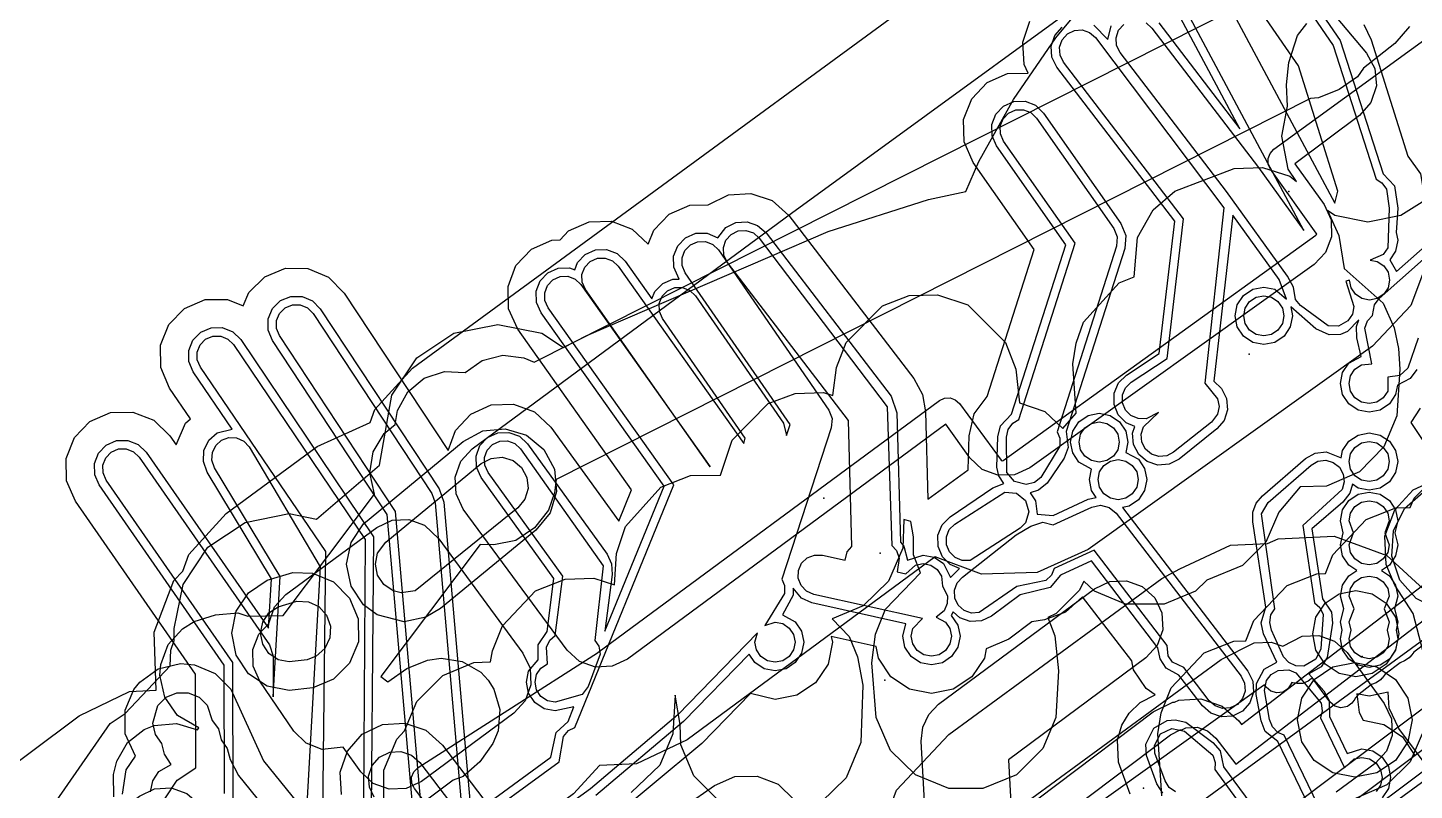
# Model space of a CAD drawing. Header units: metres. Extents: x 8738 to 9560, y -8972 to -7699.
# Drawn here: x 8953.24 to 9001.57, y -8124.19 to -8097.61 of the extents above; entities that cross this region are included whole.
import ezdxf

# ---------------------------------------------------------------- set-up
doc = ezdxf.new("R2010")
doc.units = ezdxf.units.M
for name, color, linetype in [('AI_GREENING_EXCLUSIONS', 1, 'Continuous'), ('AI_GREENING_LAWN', 82, 'Continuous'), ('AI_GREENING_REJECTED', 6, 'Continuous')]:
    doc.layers.add(name, color=color, linetype=linetype)

msp = doc.modelspace()

# ---------------------------------------------------------------- linework, layer by layer
at = {"layer": 'AI_GREENING_EXCLUSIONS'}
for points in [[(9045.859, -8091.153), (9020.617, -8110.161), (9019.849, -8110.898), (9019.503, -8111.013), (9017.236, -8112.693), (9017.027, -8112.99), (9016.1, -8113.511), (8989.922, -8132.624), (8989.217, -8133.256), (8988.937, -8133.343), (8987.764, -8134.2), (8986.64, -8135.064), (8986.478, -8135.307), (8985.673, -8135.807), (8960.434, -8155.213), (8959.695, -8155.928), (8959.35, -8156.046), (8957.123, -8157.756), (8956.926, -8158.05), (8956.066, -8158.568), (8929.562, -8178.912), (8904.278, -8205.333)], [(9045.859, -8091.153), (9020.617, -8110.161), (9019.849, -8110.898), (9019.503, -8111.013), (9017.236, -8112.693), (9017.027, -8112.99), (9016.1, -8113.511), (8989.922, -8132.624), (8989.217, -8133.256), (8988.937, -8133.343), (8987.764, -8134.2), (8986.64, -8135.064), (8986.478, -8135.307), (8985.673, -8135.807), (8960.434, -8155.213), (8959.695, -8155.928), (8959.35, -8156.046), (8957.123, -8157.756), (8956.926, -8158.05), (8956.066, -8158.568), (8929.562, -8178.912), (8904.278, -8205.333)], [(8913.236, -8148.266), (8915.046, -8148.994), (8916.525, -8150.485), (8916.745, -8150.238), (8955.035, -8121.592), (8956.784, -8120.753), (8957.721, -8120.699), (8957.641, -8118.676), (8958.333, -8116.882), (8958.642, -8116.554), (8958.854, -8115.975), (8960.159, -8114.547), (8963.329, -8112.209), (8965.177, -8111.375), (8965.343, -8110.916), (8966.656, -8109.474), (8992.014, -8090.893)], [(8996.107, -8093.969), (8999.911, -8098.497), (9000.2, -8099.03), (9000.253, -8099.634), (9000.063, -8100.21), (8999.661, -8100.664), (8997.409, -8102.346), (8998.43, -8103.774), (8998.671, -8104.307), (8998.69, -8104.892), (8998.483, -8105.44), (8998.082, -8105.866), (8988.174, -8112.95), (8987.641, -8113.191), (8987.056, -8113.21), (8986.508, -8113.003), (8986.081, -8112.603), (8985.243, -8111.429), (8974.144, -8119.62), (8973.615, -8119.869), (8973.03, -8119.896), (8972.479, -8119.698), (8972.047, -8119.304), (8968.418, -8114.388), (8968.169, -8113.858), (8968.169, -8113.858), (8968.142, -8113.273), (8968.341, -8112.723), (8968.735, -8112.29), (8979.864, -8104.076), (8994.075, -8093.722)], [(8995.895, -8094.07), (8998.745, -8098.225), (9000.24, -8102.887), (9000.447, -8103.015), (9000.607, -8103.237), (9000.7, -8103.894), (9000.647, -8105.282), (9000.495, -8105.509), (9000.038, -8105.707), (9000.283, -8105.755), (9000.51, -8105.907), (9000.662, -8106.134), (9000.715, -8106.402), (9000.662, -8106.67), (9000.51, -8106.897), (9000.283, -8107.049), (9000.015, -8107.102), (8999.747, -8107.049), (8999.52, -8106.897), (8999.368, -8106.67), (8999.317, -8106.41), (8999.191, -8106.441), (8999.47, -8107.325), (8999.417, -8107.593), (8999.253, -8107.828), (8998.93, -8108.007), (8998.574, -8107.997), (8997.603, -8107.286), (8997.428, -8107.076), (8997.36, -8106.653), (8997.149, -8106.269), (8995.03, -8103.319), (8991.318, -8098.472), (8991.197, -8098.227), (8991.197, -8098.227), (8991.18, -8097.954), (8991.268, -8097.696), (8991.448, -8097.491)], [(8993.509, -8093.815), (8998.805, -8103.72), (8998.904, -8103.306), (8997.532, -8098.931), (8994.74, -8094.862)], [(8996.142, -8093.9), (8998.993, -8098.056), (9000.495, -8102.699), (9000.88, -8103.113), (9001, -8103.894), (9000.947, -8104.747), (9001, -8105.014), (9000.924, -8105.397), (9000.723, -8105.697), (9000.956, -8106.107), (9003.959, -8103.439)], [(8992.224, -8097.44), (8992.429, -8097.621), (8996.148, -8102.476), (8997.728, -8104.675), (8992.333, -8094.575)], [(8992.667, -8097.438), (8995.493, -8101.128), (8992.076, -8094.731)], [(8953.164, -8126.118), (8956.113, -8121.868), (8956.636, -8121.518), (8958.201, -8119.854), (8958.226, -8119.302), (8958.347, -8118.973), (8958.347, -8118.547), (8958.652, -8117.016), (8959.519, -8115.718), (8960.816, -8114.851), (8962.347, -8114.547), (8963.304, -8114.737), (8965.504, -8112.857), (8965.93, -8110.419), (8966.797, -8109.121), (8968.095, -8108.254), (8969.625, -8107.95), (8971.156, -8108.254), (8971.913, -8108.76), (8972.733, -8108.336), (8981.146, -8104.706), (8984.641, -8103.594), (8985.943, -8103.318), (8986.392, -8102.271), (8987.601, -8100.112), (8989.08, -8097.963), (8991.306, -8095.265)], [(8956.24, -8124.426), (8956.234, -8123.645), (8956.341, -8123.173), (8956.717, -8122.532), (8957.302, -8122.073), (8957.649, -8121.932), (8958.426, -8121.859), (8959.153, -8122.082), (8959.2, -8122.02), (8958.461, -8121.584), (8958.015, -8120.944), (8957.848, -8120.182), (8957.875, -8119.81), (8958.133, -8119.113), (8958.628, -8118.558), (8959.046, -8118.31), (8959.787, -8118.078), (8960.565, -8118.011), (8960.913, -8118.121), (8962.147, -8118.097), (8965.323, -8113.871), (8965.16, -8113.13), (8965.282, -8112.397), (8965.663, -8111.758), (8966.043, -8111.437), (8966.129, -8110.95), (8966.488, -8110.298), (8967.06, -8109.823), (8967.766, -8109.59), (8968.491, -8109.63), (8969.077, -8109.206), (8969.797, -8109.02), (8970.535, -8109.11), (8970.89, -8109.267), (8996.735, -8096.215)], [(8956.24, -8124.426), (8956.234, -8123.645), (8956.341, -8123.173), (8956.717, -8122.532), (8957.302, -8122.073), (8957.649, -8121.932), (8958.426, -8121.859), (8959.153, -8122.082), (8959.2, -8122.02), (8958.461, -8121.584), (8958.015, -8120.944), (8957.848, -8120.182), (8957.875, -8119.81), (8958.133, -8119.113), (8958.628, -8118.558), (8959.046, -8118.31), (8959.787, -8118.078), (8960.565, -8118.011), (8960.913, -8118.121), (8962.147, -8118.097), (8965.323, -8113.871), (8965.16, -8113.13), (8965.282, -8112.397), (8965.663, -8111.758), (8966.043, -8111.437), (8966.129, -8110.95), (8966.488, -8110.298), (8967.06, -8109.823), (8967.766, -8109.59), (8968.491, -8109.63), (8969.077, -8109.206), (8969.797, -8109.02), (8970.535, -8109.11), (8970.89, -8109.267), (8996.735, -8096.215)], [(8958.015, -8124.494), (8958.449, -8123.845), (8959.094, -8123.413), (8959.092, -8120.144), (8954.906, -8114.118), (8954.595, -8113.402), (8954.58, -8112.622), (8954.866, -8111.896), (8955.408, -8111.334), (8956.123, -8111.022), (8956.904, -8111.008), (8957.63, -8111.294), (8958.191, -8111.836), (8958.409, -8112.15), (8958.743, -8111.397), (8958.913, -8111.243), (8958.182, -8110.17), (8957.877, -8109.452), (8957.87, -8108.671), (8958.163, -8107.948), (8958.709, -8107.391), (8959.428, -8107.086), (8960.208, -8107.079), (8960.749, -8107.298), (8960.944, -8106.835), (8961.499, -8106.287), (8962.221, -8105.992), (8963.002, -8105.997), (8963.721, -8106.3), (8964.27, -8106.855), (8967.893, -8112.346), (8968.154, -8111.649), (8968.686, -8111.079), (8969.396, -8110.755), (8970.176, -8110.728), (8970.907, -8111.001), (8971.477, -8111.533), (8973.839, -8114.814), (8974.288, -8113.715), (8970.321, -8108.12), (8970.003, -8107.408), (8969.981, -8106.628), (8970.259, -8105.899), (8970.796, -8105.332), (8971.508, -8105.013), (8971.798, -8105.005), (8972.093, -8104.693), (8972.806, -8104.375), (8973.586, -8104.353), (8974.315, -8104.632), (8974.865, -8105.153), (8975.059, -8104.664), (8975.603, -8104.104), (8976.32, -8103.795), (8976.96, -8103.786), (8977.667, -8103.433), (8978.446, -8103.383), (8979.185, -8103.635), (8979.771, -8104.15), (8984.127, -8109.839), (8984.425, -8110.388), (8984.539, -8111.002), (8984.62, -8114.046), (8986.028, -8113.021), (8986.055, -8111.829), (8986.237, -8111.07), (8986.679, -8110.462), (8988.321, -8105.338), (8986.194, -8102.303), (8985.88, -8101.589), (8985.863, -8100.809), (8986.145, -8100.081), (8986.685, -8099.517), (8987.399, -8099.203), (8988.117, -8099.187), (8987.973, -8098.893), (8987.923, -8098.114), (8988.174, -8097.375)], [(8965.647, -8124.82), (8965.647, -8123.492), (8966.1, -8122.409), (8966.373, -8122.118), (8966.801, -8121.093), (8967.708, -8120.187), (8968.791, -8119.733), (8969.373, -8119.719), (8969.444, -8119.331), (8969.784, -8118.456), (8970.944, -8117.234), (8971.974, -8116.827), (8972.968, -8116.8), (8973.69, -8117.029), (8973.762, -8115.941), (8974.072, -8114.995), (8975.311, -8113.622), (8976.341, -8113.214), (8977.391, -8113.205), (8977.796, -8111.982), (8979.055, -8110.703), (8979.986, -8110.353), (8980.981, -8110.326), (8981.307, -8110.43), (8981.435, -8109.451), (8981.774, -8108.576), (8983.034, -8107.297), (8983.965, -8106.947), (8984.959, -8106.92), (8986.009, -8107.272), (8987.319, -8108.577), (8987.679, -8109.506), (8987.812, -8110.69), (8988.694, -8110.989), (8989.319, -8111.58), (8989.785, -8111.041), (8989.669, -8109.328), (8989.786, -8108.601), (8990.047, -8107.877), (8991.286, -8106.504), (8991.809, -8106.287), (8991.923, -8104.915), (8992.471, -8103.952), (8993.23, -8103.309), (8995.291, -8102.512), (8996.285, -8102.485), (8997.233, -8102.785), (8997.472, -8102.967), (8997.182, -8102.533), (8996.954, -8101.385), (8997.16, -8100.346), (8997.115, -8099.596), (8997.195, -8098.82), (8997.506, -8097.874), (8997.832, -8097.461)], [(8990.406, -8097.512), (8990.889, -8098.017), (8991.008, -8097.546)], [(8999.817, -8097.49), (9000.076, -8098.023), (9001.352, -8102.089), (9001.791, -8102.7), (9001.991, -8103.85), (9003.295, -8102.691), (9003.969, -8102.297), (9004.742, -8102.19), (9005.225, -8102.316), (9005.095, -8102.057), (9004.356, -8101.605), (9003.922, -8100.956), (9003.77, -8100.191), (9003.922, -8099.426), (9004.356, -8098.777), (9005.005, -8098.343), (9005.331, -8098.278), (9005.672, -8097.529)], [(9001.404, -8097.568), (9000.895, -8098.159), (8999.798, -8099.018), (8999.599, -8099.322), (8998.955, -8099.761), (8998.23, -8100.051), (8997.959, -8100.078), (8971.657, -8113.36), (8971.598, -8113.826), (8971.394, -8114.43), (8970.905, -8115.045), (8970.256, -8115.479), (8969.491, -8115.631), (8969.008, -8115.627), (8965.553, -8120.224), (8965.79, -8120.409), (8966.45, -8119.945), (8967.175, -8119.655), (8967.654, -8119.582), (8968.388, -8119.7), (8969.029, -8120.077), (8969.286, -8120.349), (8969.487, -8120.663), (8969.7, -8121.375), (8969.638, -8122.116), (8969.452, -8122.565), (8968.999, -8123.196), (8968.418, -8123.717), (8968.074, -8123.837), (8966.403, -8125.084)], [(9001.404, -8097.568), (9000.895, -8098.159), (8999.798, -8099.018), (8999.599, -8099.322), (8998.955, -8099.761), (8998.23, -8100.051), (8997.959, -8100.078), (8971.657, -8113.36), (8971.598, -8113.826), (8971.394, -8114.43), (8970.905, -8115.045), (8970.256, -8115.479), (8969.491, -8115.631), (8969.008, -8115.627), (8965.553, -8120.224), (8965.79, -8120.409), (8966.45, -8119.945), (8967.175, -8119.655), (8967.654, -8119.582), (8968.388, -8119.7), (8969.029, -8120.077), (8969.286, -8120.349), (8969.487, -8120.663), (8969.7, -8121.375), (8969.638, -8122.116), (8969.452, -8122.565), (8968.999, -8123.196), (8968.418, -8123.717), (8968.074, -8123.837), (8966.403, -8125.084)], [(9001.658, -8109.526), (9001.427, -8109.841), (9000.988, -8110.072), (9000.924, -8110.394), (9000.707, -8110.718), (9000.383, -8110.935), (9000, -8111.011), (8999.617, -8110.935), (8999.293, -8110.718), (8999.076, -8110.394), (8999, -8110.011), (8999.076, -8109.628), (8999.293, -8109.304), (8999.717, -8109.067), (8999.567, -8108.418), (8999.555, -8108.028), (8999.646, -8107.788), (8999.251, -8108.202), (8998.998, -8108.299), (8998.608, -8108.312), (8998.144, -8108.105), (8997.267, -8107.342), (8997.328, -8107.651), (8997.252, -8108.034), (8997.035, -8108.358), (8996.711, -8108.575), (8996.328, -8108.651), (8995.945, -8108.575), (8995.621, -8108.358), (8995.404, -8108.034), (8995.328, -8107.651), (8995.404, -8107.268), (8995.621, -8106.944), (8995.945, -8106.727), (8996.328, -8106.651), (8996.711, -8106.727), (8997.116, -8107.065), (8996.862, -8106.384), (8995.252, -8104.143), (8994.582, -8109.93), (8994.853, -8110.187), (8995.031, -8110.534), (8995.064, -8110.923), (8994.945, -8111.295), (8994.693, -8111.593), (8993.373, -8112.643), (8993.026, -8112.821), (8992.637, -8112.854), (8992.265, -8112.735), (8991.967, -8112.483), (8991.789, -8112.136), (8991.756, -8111.747), (8991.833, -8111.506), (8991.529, -8111.378), (8991.255, -8111.1), (8991.108, -8110.739), (8991.11, -8110.349), (8991.262, -8109.989), (8991.54, -8109.715), (8992.681, -8108.963), (8993.221, -8104.352), (8989.111, -8098.985), (8988.939, -8098.635), (8988.914, -8098.246), (8989.04, -8097.876), (8989.297, -8097.583)], [(8966.721, -8125.481), (8965.77, -8114.575), (8961.766, -8108.507), (8961.618, -8108.146), (8961.621, -8107.755), (8961.772, -8107.396), (8962.049, -8107.122), (8962.411, -8106.974), (8962.801, -8106.977), (8963.161, -8107.128), (8963.435, -8107.405), (8967.579, -8113.685), (8967.74, -8114.149), (8968.692, -8125.069), (8971.478, -8123.039), (8971.655, -8122.175), (8972.073, -8121.794), (8972.279, -8121.288), (8971.623, -8121.425), (8971.24, -8121.349), (8970.916, -8121.132), (8970.699, -8120.808), (8970.623, -8120.425), (8970.699, -8120.042), (8971.032, -8119.641), (8971.035, -8119.126), (8971.341, -8118.651), (8971.578, -8116.808), (8969.043, -8113.286), (8968.881, -8112.931), (8968.867, -8112.541), (8969.004, -8112.176), (8969.27, -8111.89), (8969.625, -8111.729), (8970.015, -8111.715), (8970.381, -8111.852), (8970.666, -8112.118), (8973.432, -8115.96), (8973.59, -8116.299), (8973.612, -8116.672), (8973.358, -8118.642), (8975.421, -8113.584), (8971.137, -8107.542), (8970.977, -8107.185), (8970.967, -8106.795), (8971.106, -8106.431), (8971.374, -8106.147), (8971.73, -8105.988), (8972.12, -8105.977), (8972.306, -8106.048), (8972.404, -8105.792), (8972.672, -8105.509), (8973.028, -8105.35), (8973.418, -8105.339), (8973.782, -8105.478), (8974.066, -8105.747), (8975, -8107.064), (8975.101, -8106.808), (8975.373, -8106.528), (8975.731, -8106.373), (8975.95, -8106.37), (8975.76, -8105.96), (8975.755, -8105.57), (8975.899, -8105.207), (8976.171, -8104.927), (8976.529, -8104.773), (8976.919, -8104.767), (8977.297, -8104.926), (8977.575, -8104.572), (8977.925, -8104.4), (8978.314, -8104.375), (8978.684, -8104.5), (8978.977, -8104.758), (8983.334, -8110.447), (8983.539, -8111.029), (8983.659, -8115.547), (8983.783, -8115.684), (8983.909, -8116.172), (8984.45, -8115.99), (8984.833, -8116.066), (8985.157, -8116.283), (8985.408, -8116.778), (8985.725, -8116.457), (8985.4, -8116.325), (8985.122, -8116.051), (8984.971, -8115.692), (8984.968, -8115.301), (8985.115, -8114.94), (8985.389, -8114.662), (8986.879, -8113.652), (8987.271, -8113.5), (8987.093, -8113.224), (8987.021, -8112.923), (8987.055, -8111.868), (8987.146, -8111.489), (8987.532, -8111.077), (8989.425, -8105.171), (8987.013, -8101.729), (8986.856, -8101.372), (8986.848, -8100.982), (8986.989, -8100.618), (8987.259, -8100.336), (8987.616, -8100.179), (8988.006, -8100.17), (8988.369, -8100.312), (8988.651, -8100.581), (8991.348, -8104.43), (8991.517, -8104.853), (8991.481, -8105.309), (8989.437, -8111.687), (8989.512, -8112.247), (8989.366, -8112.609), (8988.78, -8113.487), (8988.475, -8113.73), (8988.178, -8113.82), (8988.364, -8114.098), (8988.423, -8114.569), (8988.984, -8114.61), (8990.203, -8114.046), (8990.488, -8113.986), (8990.326, -8113.744), (8990.25, -8113.361), (8990.322, -8112.997), (8989.883, -8112.757), (8989.666, -8112.433), (8989.59, -8112.05), (8989.666, -8111.667), (8989.883, -8111.343), (8990.207, -8111.126), (8990.59, -8111.05), (8990.973, -8111.126), (8991.297, -8111.343), (8991.514, -8111.667), (8991.59, -8112.05), (8991.518, -8112.414), (8991.957, -8112.654), (8992.174, -8112.978), (8992.25, -8113.361), (8992.174, -8113.744), (8991.957, -8114.068), (8991.633, -8114.285), (8991.4, -8114.331), (8995.774, -8120.035), (8995.946, -8120.385), (8995.971, -8120.774), (8995.846, -8121.143), (8995.588, -8121.437), (8995.238, -8121.609), (8994.849, -8121.634), (8994.479, -8121.508), (8994.186, -8121.251), (8993.364, -8120.177), (8992.93, -8119.938), (8992.713, -8119.614), (8992.638, -8119.228), (8990.317, -8116.198), (8989.245, -8116.694), (8988.884, -8117.128), (8987.837, -8117.377), (8986.837, -8118.122), (8986.485, -8118.29), (8986.095, -8118.309), (8985.728, -8118.179), (8985.496, -8117.97), (8985.43, -8118.102), (8985.664, -8118.438), (8985.74, -8118.821), (8985.664, -8119.204), (8985.447, -8119.528), (8985.123, -8119.745), (8984.74, -8119.821), (8984.357, -8119.745), (8984.033, -8119.528), (8983.816, -8119.204), (8983.74, -8118.821), (8983.851, -8118.386), (8980.573, -8117.656), (8980.216, -8117.499), (8979.918, -8117.143), (8979.918, -8117.384), (8979.547, -8118.081), (8979.997, -8118.323), (8980.214, -8118.647), (8980.29, -8119.03), (8980.214, -8119.413), (8979.997, -8119.737), (8979.673, -8119.954), (8979.29, -8120.03), (8978.907, -8119.954), (8978.583, -8119.737), (8978.385, -8119.441), (8976.095, -8121.794), (8973.04, -8124.374)], [(9002.219, -8103.457), (9001.102, -8104.156), (8999.954, -8104.385), (8998.805, -8104.156), (8998.545, -8103.983), (8998.944, -8104.852), (8999.131, -8105.996), (9000.486, -8107.215), (9000.871, -8108.071), (9001.026, -8108.791), (9001.065, -8109.507), (9000.971, -8111.134), (9000.518, -8112.217), (8999.663, -8113.094), (8998.513, -8113.593), (8997.599, -8113.609), (8996.856, -8114.495), (8996.4, -8115.545), (8995.589, -8116.356), (8994.347, -8116.87), (8993.942, -8117.254), (8992.858, -8117.707), (8991.508, -8117.707), (8990.424, -8117.254), (8990.053, -8116.905), (8989.906, -8117.216), (8989.095, -8118.026), (8988.801, -8118.166), (8989.04, -8118.806), (8989.174, -8120.023), (8989.08, -8121.65), (8988.626, -8122.733), (8987.704, -8123.655), (8986.539, -8124.125), (8985.352, -8124.125), (8984.187, -8123.655), (8983.31, -8122.8), (8982.811, -8121.65), (8982.666, -8119.749), (8982.796, -8118.752), (8983.135, -8117.876), (8984.365, -8116.614), (8984.119, -8115.984), (8984.119, -8115.355), (8984.024, -8114.824), (8983.774, -8114.751), (8983.74, -8115.755), (8983.242, -8116.906), (8982.365, -8117.761), (8981.285, -8118.213), (8981.869, -8118.832), (8982.169, -8119.541), (8982.351, -8120.531), (8982.286, -8122.522), (8981.771, -8123.754), (8980.894, -8124.609)], [(9001.706, -8108.432), (9001.345, -8109.474), (9001.069, -8109.727), (9000.657, -8109.793), (9000.647, -8110.279), (9000.495, -8110.506), (9000.268, -8110.658), (9000, -8110.711), (8999.732, -8110.658), (8999.505, -8110.506), (8999.353, -8110.279), (8999.3, -8110.011), (8999.353, -8109.743), (8999.505, -8109.516), (8999.732, -8109.364), (9000.092, -8109.329), (8999.851, -8108.078), (8999.948, -8107.822), (9000.115, -8107.644), (9000.187, -8107.265), (9000.354, -8107.042), (9004.159, -8103.663)], [(8968.541, -8125.55), (8971.76, -8123.205), (8971.917, -8122.321), (8972.094, -8122.113), (8972.312, -8122.002), (8975.761, -8113.545), (8971.381, -8107.368), (8971.27, -8107.119), (8971.262, -8106.846), (8971.36, -8106.591), (8971.548, -8106.392), (8971.797, -8106.281), (8972.07, -8106.273), (8972.325, -8106.371), (8972.524, -8106.558), (8977.027, -8112.91), (8972.679, -8106.73), (8972.567, -8106.48), (8972.56, -8106.207), (8972.657, -8105.952), (8972.845, -8105.754), (8973.095, -8105.642), (8973.368, -8105.635), (8973.623, -8105.732), (8973.821, -8105.92), (8978.199, -8112.098), (8978.247, -8111.921), (8975.365, -8107.748), (8975.257, -8107.498), (8975.252, -8107.225), (8975.353, -8106.971), (8975.543, -8106.775), (8975.794, -8106.666), (8976.067, -8106.662), (8976.321, -8106.763), (8976.517, -8106.953), (8979.583, -8111.392), (8979.69, -8111.824), (8979.813, -8111.445), (8976.162, -8106.148), (8976.054, -8105.897), (8976.05, -8105.624), (8976.151, -8105.37), (8976.341, -8105.174), (8976.592, -8105.066), (8976.865, -8105.062), (8977.119, -8105.163), (8977.314, -8105.353), (8981.162, -8110.935), (8981.279, -8111.232), (8981.252, -8111.55), (8979.529, -8116.828), (8979.623, -8117.054), (8979.624, -8117.327), (8978.931, -8118.444), (8979.29, -8118.33), (8979.558, -8118.383), (8979.785, -8118.535), (8979.937, -8118.762), (8979.99, -8119.03), (8979.937, -8119.298), (8979.785, -8119.525), (8979.558, -8119.677), (8979.29, -8119.73), (8979.022, -8119.677), (8978.795, -8119.525), (8978.643, -8119.298), (8978.59, -8119.03), (8978.68, -8118.707), (8975.902, -8121.565), (8972.854, -8124.139), (8971.429, -8125.178)], [(9002.142, -8105.466), (9001.453, -8107.291), (9000.118, -8108.713), (8990.21, -8115.798), (8988.432, -8116.601), (8986.482, -8116.663), (8984.87, -8116.054), (8976.223, -8122.436), (8974.457, -8123.266), (8973.168, -8123.326), (8972.262, -8124.32), (8969.039, -8126.698), (8967.257, -8127.531), (8965.547, -8127.602), (8965.911, -8128.364), (8966.015, -8130.31), (8965.367, -8132.148), (8964.066, -8133.599), (8931.722, -8157.865)], [(8967.028, -8125.557), (8966.062, -8114.474), (8962.016, -8108.342), (8961.913, -8108.089), (8961.914, -8107.816), (8962.02, -8107.564), (8962.215, -8107.372), (8962.468, -8107.269), (8962.741, -8107.27), (8962.992, -8107.376), (8963.184, -8107.571), (8967.329, -8113.851), (8967.442, -8114.175), (8968.423, -8125.435)], [(8985.755, -8126.525), (8992.469, -8121.459), (8993.158, -8121.124), (8993.211, -8121.12), (8993.363, -8121.047), (8994.137, -8121.002), (8994.871, -8121.254), (8995.453, -8121.767), (8995.555, -8121.9), (9014.04, -8107.697)], [(8960.095, -8124.305), (8960.092, -8119.831), (8955.727, -8113.547), (8955.572, -8113.189), (8955.565, -8112.799), (8955.707, -8112.436), (8955.978, -8112.155), (8956.336, -8111.999), (8956.726, -8111.992), (8957.089, -8112.135), (8957.37, -8112.406), (8961.634, -8118.545), (8961.738, -8116.815), (8959.497, -8113.1), (8959.364, -8112.733), (8959.382, -8112.343), (8959.548, -8111.99), (8959.837, -8111.727), (8960.368, -8111.603), (8959.009, -8109.607), (8958.856, -8109.248), (8958.853, -8108.858), (8958.999, -8108.496), (8959.272, -8108.218), (8959.632, -8108.065), (8960.022, -8108.062), (8960.383, -8108.208), (8960.662, -8108.481), (8965.291, -8115.361), (8965.193, -8127.578)], [(8963.487, -8128.092), (8963.631, -8115.862), (8959.257, -8109.438), (8959.15, -8109.187), (8959.148, -8108.914), (8959.25, -8108.661), (8959.441, -8108.466), (8959.693, -8108.359), (8959.966, -8108.357), (8960.219, -8108.459), (8960.414, -8108.65), (8965.004, -8115.448), (8964.916, -8128.143)], [(8986.357, -8127.324), (8993.072, -8122.258), (8993.416, -8122.09), (8993.465, -8122.086), (8993.614, -8122.015), (8994.001, -8121.992), (8994.368, -8122.119), (8994.659, -8122.375), (8995.354, -8123.283), (9014.647, -8108.491)], [(8987.697, -8129.296), (9013.792, -8110.243)], [(8987.697, -8129.296), (9013.792, -8110.243)], [(9001.784, -8110.871), (9001.45, -8111.371), (9001.848, -8111.966)], [(8960.395, -8124.82), (8960.392, -8119.737), (8955.974, -8113.376), (8955.865, -8113.125), (8955.86, -8112.852), (8955.96, -8112.598), (8956.149, -8112.402), (8956.4, -8112.293), (8956.673, -8112.288), (8956.927, -8112.388), (8957.124, -8112.577), (8961.667, -8119.118), (8961.792, -8119.517), (8961.793, -8120.931), (8962.043, -8116.74), (8959.754, -8112.945), (8959.661, -8112.688), (8959.674, -8112.416), (8959.79, -8112.168), (8959.991, -8111.984), (8960.248, -8111.892), (8960.521, -8111.904), (8960.768, -8112.02), (8960.952, -8112.222), (8963.434, -8116.397), (8962.885, -8126.126)], [(8998.998, -8127.019), (8996.814, -8122.492), (8996.374, -8122.138), (8996.231, -8121.775), (8996.065, -8120.856), (8996.072, -8120.465), (8996.342, -8119.971), (8996.786, -8119.723), (8996.321, -8118.734), (8996.234, -8118.354), (8996.397, -8117.813), (8995.945, -8114.834), (8995.951, -8114.499), (8996.067, -8114.185), (8996.28, -8113.927), (8997.781, -8112.63), (8998.121, -8112.437), (8998.508, -8112.389), (8999.025, -8112.603), (8999.076, -8112.348), (8999.293, -8112.024), (8999.617, -8111.807), (9000, -8111.731), (9000.383, -8111.807), (9000.707, -8112.024), (9000.924, -8112.348), (9001, -8112.731), (9000.924, -8113.114), (9000.707, -8113.438), (9000.383, -8113.655), (9000, -8113.731), (8999.617, -8113.655), (8999.416, -8113.52), (8999.329, -8113.836), (8999.089, -8114.143), (8998.005, -8115.079), (8998.374, -8117.513), (8998.691, -8117.981), (8998.72, -8118.37), (8998.539, -8119.56), (8998.323, -8119.884), (8997.901, -8120.132), (8998.417, -8120.72), (8998.612, -8121.058), (8998.615, -8121.623), (8999.236, -8122.909), (8999.75, -8122.745), (9000.133, -8122.821), (9000.457, -8123.038), (9000.674, -8123.362), (9000.75, -8123.745), (9000.674, -8124.128), (9000.457, -8124.452)], [(8992.77, -8124.391), (8992.638, -8122.219), (8992.755, -8121.492), (8993.094, -8120.617), (8994.255, -8119.395), (8995.285, -8118.988), (8995.707, -8118.977), (8995.985, -8118.273), (8997.145, -8117.052), (8998.175, -8116.644), (8998.479, -8116.636), (8998.74, -8115.978), (8999.9, -8114.756), (9000.93, -8114.349), (9001.431, -8114.335), (9001.573, -8114.005), (9002.833, -8112.726)], [(9002.496, -8121.72), (9001.54, -8118.032), (9000.891, -8117.045), (9000.589, -8116.322), (9000.55, -8115.336), (9000.891, -8114.419), (9001.538, -8113.72), (9001.538, -8113.72), (9002.42, -8113.311)], [(8982.853, -8126.016), (8983.52, -8124.183), (8985.344, -8122.251), (8992.773, -8116.807), (8993.397, -8116.474), (8995.165, -8115.65), (8996.46, -8115.593), (8996.832, -8115.42), (8998.781, -8115.335), (9000.614, -8116.003), (9002.052, -8117.322)], [(8984.613, -8126.69), (8984.385, -8122.481), (8984.439, -8121.992), (8984.648, -8121.547), (8984.99, -8121.194), (8990.428, -8117.168), (8990.957, -8116.918), (8991.542, -8116.89), (8992.093, -8117.088), (8992.526, -8117.481), (8992.776, -8118.011), (8992.804, -8118.595), (8992.606, -8119.146), (8992.213, -8119.579), (8987.424, -8123.125), (8987.541, -8125.275)], [(8991.67, -8124.322), (8991.264, -8123.217), (8991.227, -8122.438), (8991.379, -8121.919), (8991.63, -8121.503), (8992.017, -8121.127), (8992.543, -8120.859), (8992.223, -8120.645), (8991.789, -8119.996), (8991.727, -8119.684), (8990.01, -8117.442), (8989.411, -8117.978), (8988.681, -8118.252), (8988.239, -8118.325), (8987.435, -8118.924), (8986.652, -8119.263), (8986.588, -8119.586), (8986.154, -8120.235), (8985.505, -8120.669), (8984.74, -8120.821), (8983.975, -8120.669), (8983.326, -8120.235), (8982.892, -8119.586), (8982.811, -8119.179), (8981.25, -8118.831), (8981.29, -8119.03), (8981.138, -8119.795), (8980.704, -8120.444), (8980.055, -8120.878), (8979.29, -8121.03), (8978.44, -8120.821), (8976.741, -8122.558), (8973.272, -8125.444)], [(8987.413, -8125.074), (8994.842, -8119.63), (8995.996, -8119.05), (8996.581, -8119.024), (8996.989, -8119.173), (8997.663, -8118.82), (8998.248, -8118.795), (8998.798, -8118.995), (8999.229, -8119.39), (9000.529, -8121.165), (9000.777, -8121.696), (9000.802, -8122.28), (9000.602, -8122.83), (9000.206, -8123.262), (8998.853, -8124.253)], [(8956.537, -8124.323), (8956.673, -8123.478), (8956.99, -8123.003), (8956.639, -8122.226), (8956.639, -8121.403), (8956.941, -8120.681), (8957.141, -8120.428), (8957.79, -8119.959), (8958.565, -8119.777), (8959.048, -8119.817), (8959.77, -8120.12), (8960.323, -8120.668), (8961.462, -8123.168), (8963.476, -8125.663)], [(8999.381, -8127.124), (8997.04, -8122.27), (8996.816, -8122.172), (8996.626, -8121.976), (8996.526, -8121.722), (8996.35, -8120.718), (8996.421, -8120.369), (8996.587, -8120.152), (8996.824, -8120.015), (8997.198, -8119.994), (8997.448, -8120.103), (8998.328, -8121.155), (8998.364, -8121.425), (8998.301, -8121.661), (8999.146, -8123.413), (8999.482, -8123.098), (8999.75, -8123.045), (9000.018, -8123.098), (9000.245, -8123.25), (9000.397, -8123.477), (9000.45, -8123.745), (9000.397, -8124.013), (9000.245, -8124.24)], [(8957.521, -8124.243), (8957.597, -8123.86), (8957.814, -8123.536), (8958.239, -8123.299), (8958.003, -8122.929), (8957.916, -8122.561), (8957.691, -8122.246), (8957.598, -8121.847), (8957.77, -8121.24), (8958.062, -8120.949), (8958.438, -8120.794), (8958.834, -8120.794), (8959.211, -8120.949), (8959.494, -8121.227), (8959.669, -8121.755), (8959.884, -8122.053), (8959.981, -8122.437), (8960.196, -8122.735), (8960.293, -8123.12), (8960.591, -8123.681), (8962.697, -8126.291)], [(8977.376, -8124.609), (8976.454, -8123.687), (8976.001, -8122.604), (8975.984, -8121.894), (8975.809, -8120.876), (8975.728, -8122.229), (8975.275, -8123.313), (8974.273, -8124.268)], [(9006.095, -8128.817), (9001.034, -8122.037), (9000.698, -8121.333), (9000.669, -8120.777), (9000, -8120.91), (8999.57, -8120.825), (8999.657, -8121.482), (8999.788, -8121.753), (9000.515, -8121.897), (9001.164, -8122.331), (9001.598, -8122.98)], [(8964.18, -8124.343), (8964.131, -8123.564), (8964.384, -8122.826), (8964.9, -8122.24), (8965.601, -8121.897), (8966.38, -8121.848), (8967.118, -8122.101), (8967.703, -8122.617), (8978.169, -8136.382)], [(8992.812, -8124.296), (8992.604, -8123.965), (8992.234, -8122.977), (8992.216, -8122.587), (8992.498, -8122.029), (8992.964, -8121.765), (8993.233, -8121.736), (8993.613, -8121.823), (8994.557, -8122.524), (8994.811, -8122.82), (8994.919, -8123.375), (8998.067, -8127.641)], [(8993.252, -8124.248), (8993.03, -8124.09), (8992.884, -8123.858), (8992.526, -8122.904), (8992.513, -8122.632), (8992.724, -8122.227), (8993.12, -8122.041), (8993.566, -8122.136), (8994.55, -8122.968), (8994.635, -8123.227), (8994.617, -8123.471), (8998.023, -8128.13)], [(9001.854, -8122.226), (9001.431, -8123.197), (9000.62, -8124.007), (8999.47, -8124.506)], [(8965.319, -8124.437), (8965.147, -8124.087), (8965.122, -8123.697), (8965.249, -8123.328), (8965.507, -8123.035), (8965.857, -8122.864), (8966.247, -8122.839), (8966.616, -8122.966), (8966.908, -8123.224), (8977.486, -8137.135)], [(8918.84, -8153.042), (8957.132, -8124.394), (8957.657, -8124.142), (8958.238, -8124.109), (8958.788, -8124.3), (8959.224, -8124.685), (8962.267, -8128.701), (8962.519, -8129.228), (8962.55, -8129.812), (8962.356, -8130.364), (8961.966, -8130.799), (8928.612, -8155.823)], [(8974.075, -8126.191), (8977.174, -8124.028), (8977.889, -8123.714), (8978.669, -8123.699), (8979.396, -8123.982), (8979.959, -8124.523)]]:
    msp.add_lwpolyline(points, dxfattribs=at)
for points in [[(8989.349, -8098.803), (8989.229, -8098.558), (8989.211, -8098.285), (8989.299, -8098.026), (8989.48, -8097.821), (8989.725, -8097.701), (8989.997, -8097.683), (8990.256, -8097.771), (8990.461, -8097.951), (8994.937, -8103.881), (8994.272, -8109.997), (8994.717, -8110.542), (8994.77, -8110.81), (8994.717, -8111.078), (8994.506, -8111.358), (8993.186, -8112.408), (8992.943, -8112.533), (8992.671, -8112.556), (8992.411, -8112.472), (8992.202, -8112.296), (8992.077, -8112.053), (8992.054, -8111.781), (8992.138, -8111.521), (8992.652, -8111.018), (8992.222, -8111.237), (8991.949, -8111.236), (8991.697, -8111.13), (8991.505, -8110.935), (8991.403, -8110.682), (8991.404, -8110.409), (8991.51, -8110.157), (8991.705, -8109.965), (8992.963, -8109.137), (8993.534, -8104.267), (8989.349, -8098.803)], [(8987.149, -8101.307), (8987.143, -8101.034), (8987.242, -8100.779), (8987.431, -8100.582), (8987.681, -8100.472), (8987.954, -8100.466), (8988.208, -8100.565), (8988.406, -8100.754), (8991.102, -8104.602), (8991.221, -8104.898), (8991.195, -8105.217), (8989.12, -8111.693), (8989.215, -8111.918), (8989.218, -8112.191), (8988.551, -8113.293), (8988.338, -8113.463), (8988.046, -8113.535), (8987.633, -8113.426), (8987.37, -8113.109), (8987.354, -8111.88), (8987.418, -8111.615), (8987.579, -8111.394), (8987.787, -8111.266), (8989.756, -8105.121), (8987.259, -8101.557), (8987.149, -8101.307)], [(8978.534, -8104.76), (8978.739, -8104.94), (8983.2, -8110.822), (8983.362, -8115.657), (8983.526, -8115.838), (8983.618, -8116.095), (8983.553, -8116.578), (8983.855, -8116.645), (8984.182, -8116.343), (8984.45, -8116.29), (8984.718, -8116.343), (8984.945, -8116.495), (8985.097, -8116.722), (8985.133, -8117.077), (8985.299, -8117.409), (8985.293, -8117.682), (8985.183, -8117.932), (8984.911, -8118.155), (8985.235, -8118.326), (8985.387, -8118.553), (8985.44, -8118.821), (8985.387, -8119.089), (8985.235, -8119.316), (8985.008, -8119.468), (8984.74, -8119.521), (8984.472, -8119.468), (8984.245, -8119.316), (8984.093, -8119.089), (8984.04, -8118.821), (8984.093, -8118.553), (8984.425, -8118.206), (8980.638, -8117.363), (8980.388, -8117.253), (8980.199, -8117.056), (8980.101, -8116.801), (8980.107, -8116.528), (8980.217, -8116.278), (8980.414, -8116.089), (8980.669, -8115.991), (8980.942, -8115.997), (8981.732, -8116.173), (8981.808, -8115.884), (8981.962, -8115.694), (8981.846, -8111.3), (8977.627, -8105.791), (8977.507, -8105.546), (8977.489, -8105.274), (8977.577, -8105.015), (8977.757, -8104.81), (8978.002, -8104.69), (8978.275, -8104.672), (8978.534, -8104.76)], [(8996.06, -8108.298), (8995.833, -8108.146), (8995.681, -8107.919), (8995.628, -8107.651), (8995.681, -8107.383), (8995.833, -8107.156), (8996.06, -8107.004), (8996.328, -8106.951), (8996.596, -8107.004), (8996.823, -8107.156), (8996.975, -8107.383), (8997.028, -8107.651), (8996.975, -8107.919), (8996.823, -8108.146), (8996.596, -8108.298), (8996.328, -8108.351), (8996.06, -8108.298)], [(8990.322, -8112.697), (8990.095, -8112.545), (8989.943, -8112.318), (8989.89, -8112.05), (8989.943, -8111.782), (8990.095, -8111.555), (8990.322, -8111.403), (8990.59, -8111.35), (8990.858, -8111.403), (8991.085, -8111.555), (8991.237, -8111.782), (8991.29, -8112.05), (8991.237, -8112.318), (8991.085, -8112.545), (8990.858, -8112.697), (8990.59, -8112.75), (8990.322, -8112.697)], [(8969.103, -8111.664), (8969.879, -8111.587), (8970.626, -8111.813), (8971.23, -8112.308), (8971.598, -8112.995), (8971.675, -8113.772), (8971.449, -8114.519), (8970.955, -8115.123), (8967.627, -8117.858), (8967.121, -8118.162), (8966.356, -8118.314), (8965.415, -8118.078), (8964.942, -8117.728), (8964.508, -8117.079), (8964.356, -8116.314), (8964.508, -8115.549), (8964.942, -8114.9), (8968.415, -8112.032), (8969.103, -8111.664)], [(8969.694, -8112.021), (8969.967, -8112.011), (8970.223, -8112.107), (8970.422, -8112.293), (8973.299, -8116.372), (8973.013, -8118.969), (8973.148, -8119.173), (8973.199, -8119.442), (8972.781, -8120.57), (8972.564, -8120.852), (8971.623, -8121.125), (8971.355, -8121.072), (8971.128, -8120.92), (8970.976, -8120.693), (8970.923, -8120.425), (8970.976, -8120.157), (8971.128, -8119.93), (8971.355, -8119.779), (8971.325, -8119.2), (8971.443, -8118.954), (8971.625, -8118.791), (8971.891, -8116.729), (8969.286, -8113.111), (8969.173, -8112.862), (8969.163, -8112.589), (8969.259, -8112.334), (8969.445, -8112.134), (8969.694, -8112.021)], [(8999.505, -8113.226), (8999.353, -8112.999), (8999.3, -8112.731), (8999.353, -8112.463), (8999.505, -8112.236), (8999.732, -8112.084), (9000, -8112.031), (9000.268, -8112.084), (9000.495, -8112.236), (9000.647, -8112.463), (9000.7, -8112.731), (9000.647, -8112.999), (9000.495, -8113.226), (9000.268, -8113.378), (9000, -8113.431), (8999.732, -8113.378), (8999.505, -8113.226)], [(8970.156, -8112.695), (8970.457, -8112.942), (8970.642, -8113.286), (8970.68, -8113.675), (8970.567, -8114.048), (8970.32, -8114.35), (8966.739, -8117.238), (8966.259, -8117.308), (8965.973, -8117.238), (8965.649, -8117.021), (8965.432, -8116.697), (8965.356, -8116.314), (8965.432, -8115.931), (8965.722, -8115.541), (8969.05, -8112.805), (8969.394, -8112.621), (8969.782, -8112.582), (8970.156, -8112.695)], [(8990.982, -8114.008), (8990.755, -8113.856), (8990.603, -8113.629), (8990.55, -8113.361), (8990.603, -8113.093), (8990.755, -8112.866), (8990.982, -8112.714), (8991.25, -8112.661), (8991.518, -8112.714), (8991.745, -8112.866), (8991.897, -8113.093), (8991.95, -8113.361), (8991.897, -8113.629), (8991.745, -8113.856), (8991.518, -8114.008), (8991.25, -8114.061), (8990.982, -8114.008)], [(8996.246, -8114.554), (8996.476, -8114.154), (8997.977, -8112.857), (8998.215, -8112.722), (8998.486, -8112.688), (8998.749, -8112.761), (8998.965, -8112.929), (8999.099, -8113.167), (8999.133, -8113.438), (8999.06, -8113.701), (8997.684, -8114.961), (8998.093, -8117.659), (8998.279, -8117.818), (8998.402, -8118.062), (8998.311, -8119.261), (8998.147, -8119.621), (8997.721, -8119.869), (8997.448, -8119.857), (8997.2, -8119.741), (8997.016, -8119.539), (8996.595, -8118.611), (8996.534, -8118.345), (8996.579, -8118.076), (8996.709, -8117.869), (8996.246, -8114.554)], [(9003.599, -8113.571), (9004.379, -8113.958), (9004.945, -8114.602), (9005.23, -8115.435), (9005.171, -8116.321), (9004.784, -8117.101), (9004.14, -8117.667), (9003.307, -8117.952), (9002.421, -8117.893), (9001.641, -8117.506), (9001.075, -8116.862), (9000.79, -8116.029), (9000.849, -8115.143), (9001.236, -8114.363), (9001.88, -8113.797), (9002.713, -8113.512), (9003.599, -8113.571)], [(8985.557, -8114.911), (8987.299, -8113.794), (8987.708, -8113.834), (8988.019, -8114.087), (8988.14, -8114.481), (8988.025, -8114.865), (8987.833, -8115.059), (8986.091, -8116.176), (8985.818, -8116.177), (8985.565, -8116.075), (8985.371, -8115.883), (8985.264, -8115.631), (8985.263, -8115.358), (8985.365, -8115.105), (8985.557, -8114.911)], [(8999.1, -8115.215), (8999, -8114.797), (8999.076, -8114.414), (8999.293, -8114.09), (8999.617, -8113.873), (9000, -8113.797), (9000.383, -8113.873), (9000.707, -8114.09), (9000.924, -8114.414), (9001, -8114.797), (9000.9, -8115.215), (9001, -8115.633), (9000.924, -8116.016), (9000.707, -8116.34), (9000.426, -8116.528), (9000.707, -8116.716), (9000.924, -8117.04), (9001, -8117.423), (9000.881, -8117.87), (9001, -8118.318), (9000.941, -8118.614), (9001, -8118.91), (9000.924, -8119.293), (9000.707, -8119.617), (9000.383, -8119.834), (9000, -8119.91), (8999.617, -8119.834), (8999.293, -8119.617), (8999.076, -8119.293), (8999, -8118.91), (8999.059, -8118.614), (8999, -8118.318), (8999.119, -8117.87), (8999, -8117.423), (8999.076, -8117.04), (8999.293, -8116.716), (8999.574, -8116.528), (8999.293, -8116.34), (8999.076, -8116.016), (8999, -8115.633), (8999.1, -8115.215)], [(8985.822, -8116.759), (8987.693, -8115.292), (8988.212, -8114.979), (8988.63, -8114.84), (8988.989, -8114.939), (8990.329, -8114.318), (8990.635, -8114.253), (8990.939, -8114.328), (8991.179, -8114.528), (8995.536, -8120.217), (8995.657, -8120.462), (8995.674, -8120.735), (8995.586, -8120.993), (8995.406, -8121.198), (8995.161, -8121.319), (8994.888, -8121.337), (8994.63, -8121.248), (8994.424, -8121.068), (8993.539, -8119.911), (8993.142, -8119.726), (8992.99, -8119.499), (8992.954, -8119.148), (8990.409, -8115.824), (8989.026, -8116.464), (8988.925, -8116.687), (8988.726, -8116.873), (8987.717, -8117.093), (8986.411, -8117.999), (8986.139, -8118.013), (8985.881, -8117.921), (8985.679, -8117.738), (8985.561, -8117.491), (8985.547, -8117.219), (8985.639, -8116.961), (8985.822, -8116.759)], [(9000.7, -8115.633), (9000.647, -8115.901), (9000.495, -8116.128), (9000.268, -8116.28), (9000, -8116.333), (8999.732, -8116.28), (8999.505, -8116.128), (8999.353, -8115.901), (8999.3, -8115.633), (8999.454, -8115.215), (8999.3, -8114.797), (8999.353, -8114.529), (8999.505, -8114.302), (8999.732, -8114.15), (9000, -8114.097), (9000.268, -8114.15), (9000.495, -8114.302), (9000.647, -8114.529), (9000.7, -8114.797), (9000.546, -8115.215), (9000.7, -8115.633)], [(8967.072, -8114.948), (8967.564, -8115.423), (8970.502, -8119.406), (8970.751, -8119.936), (8970.778, -8120.52), (8970.579, -8121.071), (8970.185, -8121.504), (8966.961, -8123.881), (8966.427, -8124.131), (8965.837, -8124.156), (8965.284, -8123.951), (8964.852, -8123.548), (8964.234, -8122.687), (8963.498, -8122.766), (8962.945, -8122.549), (8962.52, -8122.135), (8961.327, -8120.39), (8961.099, -8119.86), (8961.088, -8119.283), (8961.296, -8118.745), (8961.647, -8118.372), (8961.845, -8117.792), (8962.237, -8117.363), (8965.407, -8115.025), (8965.937, -8114.776), (8966.521, -8114.749), (8967.072, -8114.948)], [(8964.461, -8119.756), (8963.899, -8120.318), (8963.177, -8120.62), (8962.354, -8120.717), (8961.589, -8120.565), (8960.94, -8120.131), (8960.506, -8119.482), (8960.354, -8118.717), (8960.506, -8117.952), (8960.94, -8117.303), (8961.589, -8116.869), (8962.475, -8116.604), (8963.162, -8116.622), (8963.899, -8116.927), (8964.461, -8117.489), (8964.763, -8118.211), (8964.766, -8119.018), (8964.461, -8119.756)], [(9000.647, -8117.155), (9000.7, -8117.423), (9000.527, -8117.87), (9000.7, -8118.318), (9000.628, -8118.614), (9000.7, -8118.91), (9000.647, -8119.178), (9000.495, -8119.405), (9000.268, -8119.557), (9000, -8119.61), (8999.732, -8119.557), (8999.505, -8119.405), (8999.353, -8119.178), (8999.3, -8118.91), (8999.372, -8118.614), (8999.3, -8118.318), (8999.473, -8117.87), (8999.3, -8117.423), (8999.353, -8117.155), (8999.505, -8116.928), (8999.732, -8116.776), (9000, -8116.723), (9000.268, -8116.776), (9000.495, -8116.928), (9000.647, -8117.155)], [(9000.919, -8119.306), (9000.594, -8119.793), (9000.107, -8120.118), (8999.533, -8120.232), (8998.959, -8120.118), (8998.472, -8119.793), (8998.147, -8119.306), (8998.033, -8118.732), (8998.147, -8118.158), (8998.472, -8117.671), (8998.959, -8117.346), (8999.533, -8117.232), (9000.107, -8117.346), (9000.594, -8117.671), (9000.919, -8118.158), (9001.033, -8118.732), (9000.919, -8119.306)], [(8963.296, -8119.516), (8962.979, -8119.64), (8962.354, -8119.717), (8961.971, -8119.641), (8961.647, -8119.424), (8961.43, -8119.1), (8961.354, -8118.717), (8961.43, -8118.334), (8961.647, -8118.01), (8961.971, -8117.793), (8962.618, -8117.594), (8963.027, -8117.617), (8963.388, -8117.789), (8963.658, -8118.088), (8963.795, -8118.476), (8963.773, -8118.881), (8963.596, -8119.249), (8963.296, -8119.516)], [(9001.5, -8121.74), (9001.348, -8122.505), (9000.914, -8123.154), (9000.265, -8123.588), (8999.5, -8123.74), (8998.735, -8123.588), (8998.086, -8123.154), (8997.652, -8122.505), (8997.5, -8121.74), (8997.652, -8120.975), (8998.086, -8120.326), (8998.735, -8119.892), (8999.5, -8119.74), (9000.265, -8119.892), (9000.914, -8120.326), (9001.348, -8120.975), (9001.5, -8121.74)]]:
    msp.add_lwpolyline(points, close=True, dxfattribs=at)
at = {"layer": 'AI_GREENING_LAWN'}
for points in [[(8976.94, -8137.574), (8966.716, -8124.126), (8966.628, -8123.941), (8966.621, -8123.736), (8966.698, -8123.546), (8966.844, -8123.403), (8973.099, -8119.396), (8973.113, -8119.387), (8985.019, -8110.6), (8985.195, -8110.517), (8985.39, -8110.508), (8985.574, -8110.574), (8985.718, -8110.706), (8987.178, -8112.684), (8987.209, -8112.712), (8987.247, -8112.695), (8998.144, -8104.833), (8998.172, -8104.802), (8998.155, -8104.764), (8996.566, -8102.541), (8996.566, -8102.541), (8996.486, -8102.365), (8996.479, -8102.171), (8996.546, -8101.989), (8996.678, -8101.846), (9003.941, -8096.556)], [(8990.662, -8131.923), (9017.481, -8111.842)], [(9002.082, -8118.982), (9001.561, -8119.378), (9001.448, -8119.521), (9001.442, -8119.517), (9001.398, -8119.58), (9001.238, -8119.683), (9001.085, -8119.744), (9000.564, -8120.141), (9000.451, -8120.283), (9000.445, -8120.279), (9000.401, -8120.342), (9000.241, -8120.445), (9000.088, -8120.506), (8999.589, -8120.887), (8999.514, -8120.981), (8999.5, -8121.013), (8999.399, -8121.16), (8999.253, -8121.262), (8999.241, -8121.267), (8999.019, -8121.313), (8998.8, -8121.256), (8998.628, -8121.109), (8998.048, -8120.317), (8998.017, -8120.289), (8997.979, -8120.306), (8997.875, -8120.383), (8997.686, -8120.468), (8997.479, -8120.469), (8997.345, -8120.441), (8997.306, -8120.44), (8997.286, -8120.474), (8997.284, -8120.478), (8997.167, -8120.655), (8996.987, -8120.767), (8996.777, -8120.795), (8996.574, -8120.732), (8996.415, -8120.592), (8996.381, -8120.546), (8996.351, -8120.518), (8996.313, -8120.535), (8988.315, -8126.273)]]:
    msp.add_lwpolyline(points, dxfattribs=at)
msp.add_lwpolyline([(9016.612, -8111.139), (9016.688, -8111.313), (9016.694, -8111.503), (9016.628, -8111.682), (9016.5, -8111.823), (8990.309, -8131.438), (8990.298, -8131.446), (8986.636, -8134.04), (8986.46, -8134.119), (8986.267, -8134.126), (8986.085, -8134.058), (8985.943, -8133.927), (8985.862, -8133.752), (8985.853, -8133.559), (8985.918, -8133.376), (8986.047, -8133.233), (9015.789, -8110.875), (9015.965, -8110.79), (9016.161, -8110.779), (9016.345, -8110.844), (9016.49, -8110.975), (9016.595, -8111.115), (9016.606, -8111.13), (9016.612, -8111.139)], close=True, dxfattribs=at)
at = {"layer": 'AI_GREENING_REJECTED'}
for p in [(8997.2, -8103.32), (8995.82, -8108.99), (8980.99, -8114.01), (8982.96, -8115.93), (8999.76, -8119.53), (8983.12, -8120.35), (8992.13, -8124.12)]:
    msp.add_point(p, dxfattribs=at)

doc.saveas('drawing.dxf')
